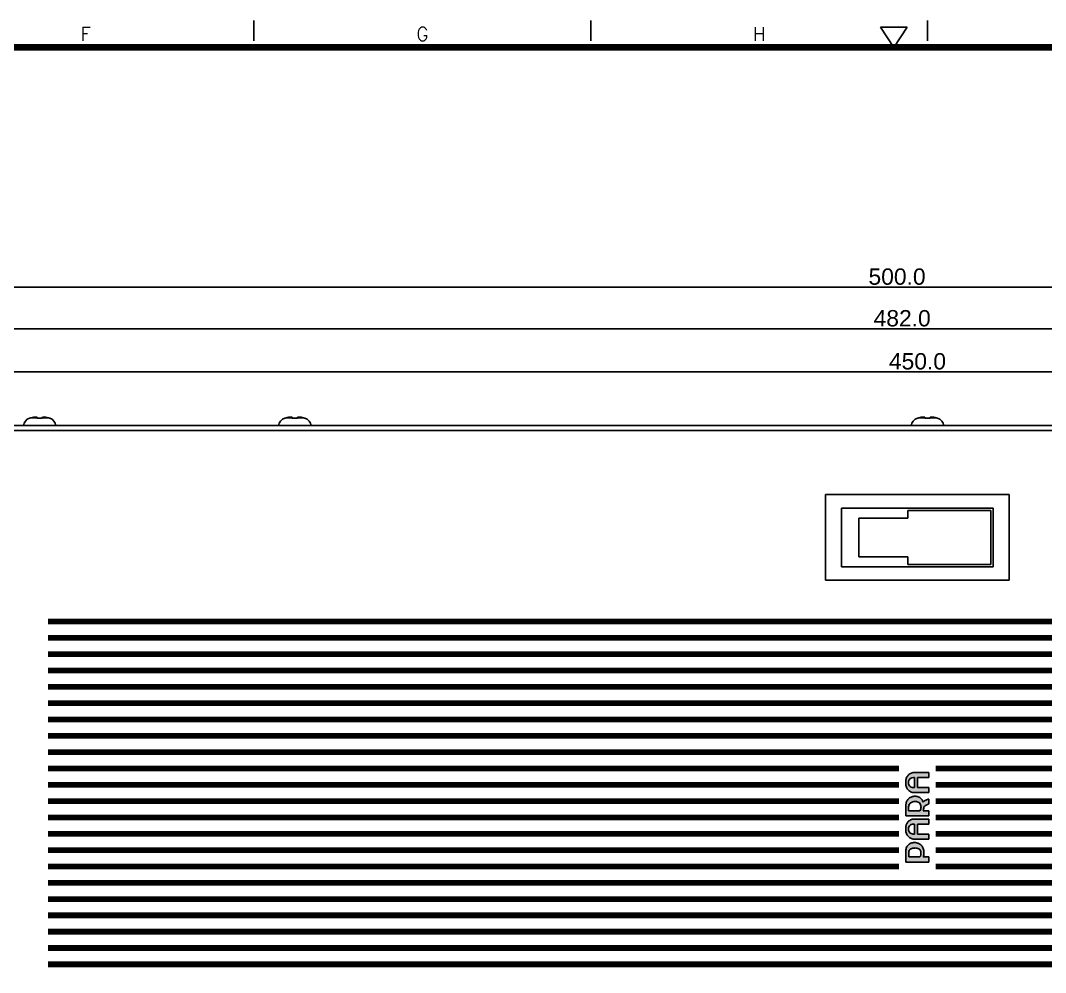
# Model space of a CAD drawing. Header units: millimetres. Extents: x 7299 to 8631, y -553 to 367.
# Drawn here: x 7744.3 to 7995.4, y 134 to 367.3 of the extents above; entities that cross this region are included whole.
import ezdxf
from ezdxf.enums import TextEntityAlignment as Align

# ---------------------------------------------------------------- set-up
doc = ezdxf.new("R2010")
doc.units = ezdxf.units.MM
doc.header["$PDMODE"] = 3
doc.header["$PDSIZE"] = 1
doc.layers.get('0').update_dxf_attribs({"linetype": 'CONTINUOUS'})
doc.layers.get('Defpoints').update_dxf_attribs({"linetype": 'CONTINUOUS'})
doc.layers.add('Dim', color=1, linetype='CONTINUOUS')
doc.styles.add('OMI-1', font='arial.ttf', dxfattribs={"oblique": 1})
doc.styles.add('SIM', font='simplex')
doc.dimstyles.new('1', dxfattribs={"dimtxt": 4, "dimasz": 2.5, "dimexe": 0.8, "dimexo": 0.3, "dimgap": 0.5, "dimtad": 1, "dimtoh": 1, "dimdec": 1, "dimzin": 0, "dimdsep": 46, "dimtxsty": 'OMI-1', "dimcen": 0, "dimclrd": 256, "dimclre": 256, "dimclrt": 256, "dimadec": 0, "dimazin": 0, "dimtfac": 0.8, "dimtdec": 1, "dimtix": 1, "dimtmove": 0, "dimatfit": 3, "dimfxl": 1, "dimtolj": 1, "dimtzin": 0, "dimarcsym": 0})

# ---------------------------------------------------------------- blocks, each defined once
blk = doc.blocks.new('*D6151')
at = {"layer": 'Defpoints', "color": 0}
for p in [(7709.01, 301.96), (7709.01, 268), (8209.01, 267.6)]:
    blk.add_point(p, dxfattribs=at)
at = {"layer": 'Dim', "lineweight": -2}
for p, q in [((7709.01, 268.3), (7709.01, 302.76)), ((8206.51, 301.96), (7711.51, 301.96)), ((8209.01, 267.9), (8209.01, 302.76))]:
    blk.add_line(p, q, dxfattribs=at)
at = {"layer": 'Dim'}
for points in [[(7711.51, 302.37), (7711.51, 301.54), (7709.01, 301.96)], [(8206.51, 301.54), (8206.51, 302.37), (8209.01, 301.96)]]:
    blk.add_solid(points, dxfattribs=at)
at = {"layer": 'Dim', "insert": (7959.01, 304.5), "char_height": 4, "attachment_point": 5, "style": 'OMI-1'}
blk.add_mtext('\\A1;500.0', dxfattribs=at)
blk = doc.blocks.new('*D6158')
at = {"layer": 'Defpoints', "color": 0}
for p in [(8189.01, 281.21), (7739.01, 268), (8189.01, 268)]:
    blk.add_point(p, dxfattribs=at)
at = {"layer": 'Dim', "lineweight": -2}
for p, q in [((7739.01, 268.3), (7739.01, 282.01)), ((8189.01, 268.3), (8189.01, 282.01)), ((7741.51, 281.21), (8186.51, 281.21))]:
    blk.add_line(p, q, dxfattribs=at)
at = {"layer": 'Dim'}
for points in [[(7741.51, 281.63), (7741.51, 280.79), (7739.01, 281.21)], [(8186.51, 280.79), (8186.51, 281.63), (8189.01, 281.21)]]:
    blk.add_solid(points, dxfattribs=at)
at = {"layer": 'Dim', "insert": (7964.01, 283.75), "char_height": 4, "attachment_point": 5, "style": 'OMI-1'}
blk.add_mtext('\\A1;450.0', dxfattribs=at)
blk = doc.blocks.new('*D6161')
at = {"layer": 'Defpoints', "color": 0}
for p in [(7719.01, 291.75), (7719.01, 282.01), (8201.01, 282.01)]:
    blk.add_point(p, dxfattribs=at)
at = {"layer": 'Dim', "lineweight": -2}
for p, q in [((7719.01, 282.31), (7719.01, 292.55)), ((8198.51, 291.75), (7721.51, 291.75)), ((8201.01, 282.31), (8201.01, 292.55))]:
    blk.add_line(p, q, dxfattribs=at)
at = {"layer": 'Dim'}
for points in [[(7721.51, 292.17), (7721.51, 291.34), (7719.01, 291.75)], [(8198.51, 291.34), (8198.51, 292.17), (8201.01, 291.75)]]:
    blk.add_solid(points, dxfattribs=at)
at = {"layer": 'Dim', "insert": (7960.26, 294.3), "char_height": 4, "attachment_point": 5, "style": 'OMI-1'}
blk.add_mtext('\\A1;482.0', dxfattribs=at)
blk = doc.blocks.new('*U6134')
at = {"const_width": 1.4}
blk.add_lwpolyline([(0, 144.9), (0, -144.9)], dxfattribs=at)

msp = doc.modelspace()

# ---------------------------------------------------------------- hatches: boundary and pattern name
h = msp.add_hatch(color=256)
h.dxf.hatch_style = 1
edge = h.paths.add_edge_path()
edge.add_line((7961.16, 163.29), (7961.16, 161))
edge.add_line((7961.16, 161), (7966.86, 161))
edge.add_line((7966.86, 161), (7966.86, 162.32))
edge.add_line((7966.86, 162.32), (7965.47, 162.32))
edge.add_spline(control_points=[(7965.47, 162.32), (7965.52, 162.47), (7965.62, 162.76), (7965.64, 163.23), (7965.62, 163.69), (7965.52, 164.29), (7965.28, 164.88), (7964.86, 165.33), (7964.46, 165.58), (7964.03, 165.74), (7963.42, 165.87), (7962.64, 165.8), (7961.93, 165.44), (7961.51, 164.98), (7961.37, 164.7), (7961.31, 164.56)], knot_values=[0, 0, 0, 0, 0.062535, 0.125054, 0.187596, 0.250122, 0.374685, 0.437246, 0.499851, 0.56254, 0.625224, 0.7499, 0.874547, 0.93728, 1, 1, 1, 1], degree=3, periodic=0)
edge.add_line((7961.31, 164.56), (7961.25, 164.34))
edge.add_spline(control_points=[(7961.25, 164.34), (7961.16, 164), (7961.16, 163.64), (7961.16, 163.29)], knot_values=[0, 0, 0, 0, 1, 1, 1, 1], degree=3, periodic=0)
edge = h.paths.add_edge_path()
edge.add_line((7966.86, 167.92), (7964.03, 167.92))
edge.add_line((7964.03, 167.92), (7964.03, 170.38))
edge.add_line((7964.03, 170.38), (7966.86, 170.38))
edge.add_line((7966.86, 170.38), (7966.86, 171.61))
edge.add_line((7966.86, 171.61), (7963.21, 171.61))
edge.add_spline(control_points=[(7963.21, 171.61), (7962.92, 171.61), (7962.31, 171.46), (7961.72, 170.96), (7961.39, 170.45), (7961.18, 169.89), (7961.16, 169.43), (7961.16, 169.13)], knot_values=[0, 0, 0, 0, 0.249122, 0.498686, 0.624123, 0.749569, 1, 1, 1, 1], degree=3, periodic=0)
edge.add_spline(control_points=[(7961.16, 169.13), (7961.16, 168.83), (7961.18, 168.38), (7961.4, 167.82), (7961.65, 167.45), (7961.97, 167.13), (7962.47, 166.8), (7962.92, 166.69), (7963.21, 166.69)], knot_values=[0, 0, 0, 0, 0.250068, 0.375353, 0.500628, 0.625908, 0.751187, 1, 1, 1, 1], degree=3, periodic=0)
edge.add_line((7963.21, 166.69), (7966.86, 166.69))
edge.add_line((7966.86, 166.69), (7966.86, 167.92))
edge = h.paths.add_edge_path()
edge.add_line((7966.86, 173.63), (7965.43, 173.63))
edge.add_spline(control_points=[(7965.43, 173.63), (7965.47, 173.76), (7965.51, 173.89), (7965.53, 174.03)], knot_values=[0, 0, 0, 0, 1, 1, 1, 1], degree=3, periodic=0)
edge.add_spline(control_points=[(7965.53, 174.03), (7965.55, 174.2), (7965.58, 174.36), (7965.6, 174.53)], knot_values=[0, 0, 0, 0, 1, 1, 1, 1], degree=3, periodic=0)
edge.add_spline(control_points=[(7965.6, 174.53), (7965.67, 174.63), (7965.86, 174.8), (7966.27, 175.09), (7966.62, 175.24), (7966.86, 175.32)], knot_values=[0, 0, 0, 0, 0.250155, 0.500143, 1, 1, 1, 1], degree=3, periodic=0)
edge.add_line((7966.86, 175.32), (7966.86, 176.51))
edge.add_spline(control_points=[(7966.86, 176.51), (7966.73, 176.48), (7966.47, 176.41), (7966.08, 176.27), (7965.73, 176.05), (7965.54, 175.85), (7965.45, 175.75)], knot_values=[0, 0, 0, 0, 0.249696, 0.500518, 0.749574, 1, 1, 1, 1], degree=3, periodic=0)
edge.add_spline(control_points=[(7965.45, 175.75), (7965.35, 175.99), (7965.15, 176.35), (7964.78, 176.74), (7964.32, 177.04), (7963.66, 177.22), (7962.85, 177.14), (7962.09, 176.83), (7961.52, 176.24), (7961.22, 175.48), (7961.16, 174.94), (7961.16, 174.67)], knot_values=[0, 0, 0, 0, 0.12507, 0.187732, 0.250413, 0.375201, 0.500167, 0.625127, 0.749834, 0.874853, 1, 1, 1, 1], degree=3, periodic=0)
edge.add_line((7961.16, 174.67), (7961.16, 172.38))
edge.add_line((7961.16, 172.38), (7966.86, 172.38))
edge.add_line((7966.86, 172.38), (7966.86, 173.63))
edge = h.paths.add_edge_path()
edge.add_line((7966.86, 182.99), (7963.21, 182.99))
edge.add_spline(control_points=[(7963.21, 182.99), (7962.92, 182.99), (7962.31, 182.84), (7961.72, 182.34), (7961.39, 181.84), (7961.18, 181.27), (7961.16, 180.81), (7961.16, 180.51)], knot_values=[0, 0, 0, 0, 0.249122, 0.498686, 0.624123, 0.749569, 1, 1, 1, 1], degree=3, periodic=0)
edge.add_spline(control_points=[(7961.16, 180.51), (7961.16, 180.22), (7961.18, 179.76), (7961.4, 179.2), (7961.65, 178.83), (7961.97, 178.52), (7962.47, 178.18), (7962.92, 178.07), (7963.21, 178.07)], knot_values=[0, 0, 0, 0, 0.250068, 0.375353, 0.500628, 0.625908, 0.751187, 1, 1, 1, 1], degree=3, periodic=0)
edge.add_line((7963.21, 178.07), (7966.86, 178.07))
edge.add_line((7966.86, 178.07), (7966.86, 179.3))
edge.add_line((7966.86, 179.3), (7964.03, 179.3))
edge.add_line((7964.03, 179.3), (7964.03, 181.76))
edge.add_line((7964.03, 181.76), (7966.86, 181.76))
edge.add_line((7966.86, 181.76), (7966.86, 182.99))
edge = h.paths.add_edge_path(flags=16)
edge.add_line((7964.63, 162.32), (7961.91, 162.32))
edge.add_line((7961.91, 162.32), (7961.91, 163.25))
edge.add_spline(control_points=[(7961.91, 163.25), (7961.91, 163.39), (7961.95, 163.67), (7962.09, 164), (7962.28, 164.22), (7962.52, 164.38), (7962.86, 164.48), (7963.28, 164.51), (7963.71, 164.51), (7964.13, 164.44), (7964.39, 164.31), (7964.5, 164.22)], knot_values=[0, 0, 0, 0, 0.125005, 0.249795, 0.312414, 0.37503, 0.499952, 0.625106, 0.750322, 0.875384, 1, 1, 1, 1], degree=3, periodic=0)
edge.add_spline(control_points=[(7964.5, 164.22), (7964.57, 164.15), (7964.81, 163.86), (7964.9, 163.47), (7964.9, 163.19)], knot_values=[0, 0, 0, 0, 0.252009, 1, 1, 1, 1], degree=3, periodic=0)
edge.add_spline(control_points=[(7964.9, 163.19), (7964.9, 162.96), (7964.86, 162.63), (7964.68, 162.38), (7964.63, 162.32)], knot_values=[0, 0, 0, 0, 0.748436, 1, 1, 1, 1], degree=3, periodic=0)
edge = h.paths.add_edge_path(flags=16)
edge.add_spline(control_points=[(7963.3, 167.92), (7963.12, 167.92), (7962.76, 167.96), (7962.04, 168.17), (7961.76, 168.99), (7961.87, 169.6), (7962.04, 169.93), (7962.24, 170.13), (7962.49, 170.24), (7962.85, 170.34), (7963.12, 170.38), (7963.3, 170.38)], knot_values=[0, 0, 0, 0, 0.126109, 0.251741, 0.495985, 0.621635, 0.684745, 0.747725, 0.810804, 0.873941, 1, 1, 1, 1], degree=3, periodic=0)
edge.add_line((7963.3, 170.38), (7963.3, 167.92))
edge = h.paths.add_edge_path(flags=16)
edge.add_line((7964.61, 173.63), (7961.87, 173.63))
edge.add_line((7961.87, 173.63), (7961.87, 174.63))
edge.add_spline(control_points=[(7961.87, 174.63), (7961.87, 174.91), (7962.09, 175.32), (7962.53, 175.68), (7963.06, 175.91), (7963.64, 175.91), (7964.19, 175.78), (7964.45, 175.64), (7964.55, 175.54)], knot_values=[0, 0, 0, 0, 0.247311, 0.373126, 0.49884, 0.7492, 0.875033, 1, 1, 1, 1], degree=3, periodic=0)
edge.add_spline(control_points=[(7964.55, 175.54), (7964.78, 175.29), (7964.97, 174.75), (7964.87, 174.08), (7964.73, 173.75), (7964.61, 173.63)], knot_values=[0, 0, 0, 0, 0.496741, 0.749106, 1, 1, 1, 1], degree=3, periodic=0)
edge = h.paths.add_edge_path(flags=16)
edge.add_spline(control_points=[(7963.33, 179.3), (7963.14, 179.3), (7962.78, 179.35), (7962.22, 179.5), (7961.89, 179.98), (7961.81, 180.44), (7961.84, 180.81), (7961.92, 181.07), (7962.05, 181.32), (7962.25, 181.52), (7962.51, 181.63), (7962.86, 181.73), (7963.14, 181.76), (7963.33, 181.76)], knot_values=[0, 0, 0, 0, 0.125238, 0.250018, 0.373965, 0.498758, 0.561449, 0.624127, 0.686803, 0.749398, 0.812094, 0.874803, 1, 1, 1, 1], degree=3, periodic=0)
edge.add_line((7963.33, 181.76), (7963.33, 179.3))

# ---------------------------------------------------------------- linework, layer by layer
for p, q in [((7801.51, 362.34), (7801.51, 367.29)), ((7884.01, 362.34), (7884.01, 367.29)), ((7966.51, 362.34), (7966.51, 367.29)), ((7954.96, 365.64), (7958.26, 360.69)), ((7954.96, 365.64), (7961.56, 365.64)), ((7958.26, 360.69), (7961.56, 365.64))]:
    msp.add_line(p, q)
at = {"color": 7, "linetype": 'Continuous'}
for p, q in [((7746.62, 269.85), (7746.54, 269.85)), ((7746.79, 269.9), (7748.37, 269.9)), ((7748.37, 269.85), (7748.34, 270.06)), ((7749.65, 269.85), (7748.37, 269.85)), ((7749.68, 270.06), (7749.65, 269.85)), ((7751.23, 269.9), (7749.65, 269.9)), ((7751.48, 269.85), (7751.4, 269.85)), ((7809.12, 269.85), (7809.04, 269.85)), ((7809.29, 269.9), (7810.87, 269.9)), ((7810.87, 269.85), (7810.84, 270.06)), ((7812.15, 269.85), (7810.87, 269.85)), ((7812.18, 270.06), (7812.15, 269.85)), ((7813.73, 269.9), (7812.15, 269.9)), ((7813.98, 269.85), (7813.9, 269.85)), ((7964.12, 269.85), (7964.04, 269.85)), ((7964.29, 269.9), (7965.87, 269.9)), ((7965.87, 269.85), (7965.84, 270.06)), ((7967.15, 269.85), (7965.87, 269.85)), ((7967.18, 270.06), (7967.15, 269.85)), ((7968.73, 269.9), (7967.15, 269.9)), ((7968.98, 269.85), (7968.9, 269.85)), ((8189.01, 268), (7739.01, 268)), ((8187.81, 266.8), (7740.21, 266.8)), ((7941.51, 251.1), (7941.51, 230.1)), ((7986.51, 251.1), (7941.51, 251.1)), ((7986.51, 230.1), (7986.51, 251.1)), ((7945.41, 247.8), (7945.41, 233.4)), ((7982.61, 247.8), (7945.41, 247.8)), ((7961.7, 245.35), (7961.7, 247.2)), ((7961.7, 247.2), (7982.01, 247.2)), ((7982.01, 247.2), (7982.01, 234)), ((7982.61, 233.4), (7982.61, 247.8)), ((7949.71, 235.85), (7949.71, 245.35)), ((7949.71, 245.35), (7961.7, 245.35)), ((7961.7, 235.85), (7949.71, 235.85)), ((7961.7, 234), (7961.7, 235.85)), ((7982.01, 234), (7961.7, 234)), ((7945.41, 233.4), (7982.61, 233.4)), ((7941.51, 230.1), (7986.51, 230.1)), ((7966.86, 182.99), (7963.21, 182.99)), ((7963.33, 181.76), (7963.33, 179.3)), ((7964.03, 179.3), (7964.03, 181.76)), ((7964.03, 181.76), (7966.86, 181.76)), ((7966.86, 181.76), (7966.86, 182.99)), ((7966.86, 179.3), (7964.03, 179.3)), ((7966.86, 178.07), (7966.86, 179.3)), ((7963.21, 178.07), (7966.86, 178.07)), ((7966.86, 175.32), (7966.86, 176.51)), ((7961.16, 174.67), (7961.16, 172.38)), ((7961.87, 173.63), (7961.87, 174.63)), ((7964.61, 173.63), (7961.87, 173.63)), ((7966.86, 173.63), (7965.43, 173.63)), ((7966.86, 172.38), (7966.86, 173.63)), ((7961.16, 172.38), (7966.86, 172.38)), ((7966.86, 171.61), (7963.21, 171.61)), ((7966.86, 170.38), (7966.86, 171.61)), ((7963.3, 170.38), (7963.3, 167.92)), ((7964.03, 167.92), (7964.03, 170.38)), ((7964.03, 170.38), (7966.86, 170.38)), ((7963.21, 166.69), (7966.86, 166.69)), ((7966.86, 167.92), (7964.03, 167.92)), ((7966.86, 166.69), (7966.86, 167.92)), ((7961.16, 163.29), (7961.16, 161)), ((7961.31, 164.56), (7961.25, 164.34)), ((7961.91, 162.32), (7961.91, 163.25)), ((7961.16, 161), (7966.86, 161)), ((7964.63, 162.32), (7961.91, 162.32)), ((7966.86, 162.32), (7965.47, 162.32)), ((7966.86, 161), (7966.86, 162.32))]:
    msp.add_line(p, q, dxfattribs=at)
at = {"const_width": 1.65}
msp.add_lwpolyline([(8626.51, 360.69), (7306.51, 360.69), (7306.51, -546.81), (8626.51, -546.81)], close=True, dxfattribs=at)
for points in [[(7751.01, 220, 1.4, 1.4, 0), (8177.01, 220, 1.4, 1.4, 0)], [(7751.01, 216, 1.4, 1.4, 0), (8177.01, 216, 1.4, 1.4, 0)], [(7751.01, 212, 1.4, 1.4, 0), (8177.01, 212, 1.4, 1.4, 0)], [(7751.01, 208, 1.4, 1.4, 0), (8177.01, 208, 1.4, 1.4, 0)], [(7751.01, 204, 1.4, 1.4, 0), (8177.01, 204, 1.4, 1.4, 0)], [(7751.01, 200, 1.4, 1.4, 0), (8177.01, 200, 1.4, 1.4, 0)], [(7751.01, 196, 1.4, 1.4, 0), (8177.01, 196, 1.4, 1.4, 0)], [(7751.01, 192, 1.4, 1.4, 0), (8177.01, 192, 1.4, 1.4, 0)], [(7751.01, 188, 1.4, 1.4, 0), (8177.01, 188, 1.4, 1.4, 0)], [(7751.01, 184, 1.4, 1.4, 0), (7959.51, 184, 1.4, 1.4, 0)], [(7968.51, 184, 1.4, 1.4, 0), (8177.01, 184, 1.4, 1.4, 0)], [(7751.01, 180, 1.4, 1.4, 0), (7959.51, 180, 1.4, 1.4, 0)], [(7968.51, 180, 1.4, 1.4, 0), (8177.01, 180, 1.4, 1.4, 0)], [(7751.01, 176, 1.4, 1.4, 0), (7959.51, 176, 1.4, 1.4, 0)], [(7968.51, 176, 1.4, 1.4, 0), (8177.01, 176, 1.4, 1.4, 0)], [(7751.01, 168, 1.4, 1.4, 0), (7959.51, 168, 1.4, 1.4, 0)], [(7968.51, 168, 1.4, 1.4, 0), (8177.01, 168, 1.4, 1.4, 0)], [(7751.01, 164, 1.4, 1.4, 0), (7959.51, 164, 1.4, 1.4, 0)], [(7968.51, 164, 1.4, 1.4, 0), (8177.01, 164, 1.4, 1.4, 0)], [(7751.01, 160, 1.4, 1.4, 0), (7959.51, 160, 1.4, 1.4, 0)], [(7968.51, 160, 1.4, 1.4, 0), (8177.01, 160, 1.4, 1.4, 0)], [(7751.01, 156, 1.4, 1.4, 0), (8177.01, 156, 1.4, 1.4, 0)], [(7751.01, 152, 1.4, 1.4, 0), (8177.01, 152, 1.4, 1.4, 0)], [(7751.01, 148, 1.4, 1.4, 0), (8177.01, 148, 1.4, 1.4, 0)], [(7751.01, 144, 1.4, 1.4, 0), (8177.01, 144, 1.4, 1.4, 0)], [(7751.01, 140, 1.4, 1.4, 0), (8177.01, 140, 1.4, 1.4, 0)], [(7751.01, 136, 1.4, 1.4, 0), (8177.01, 136, 1.4, 1.4, 0)]]:
    msp.add_lwpolyline(points, format="xyseb")
at = {"const_width": 1.4}
for points in [[(7751.01, 172), (7959.51, 172)], [(7968.51, 172), (8177.01, 172)]]:
    msp.add_lwpolyline(points, dxfattribs=at)
at = {"color": 7, "linetype": 'Continuous'}
for centre, radius, start, end in [((7747.26, 267.72), 2.25, 108.7411, 172.9741), ((7747.37, 267.54), 2.43, 103.8468, 107.8903), ((7749.01, 260.9), 9.27, 103.3447, 103.85), ((7749.01, 260.89), 9.28, 99.5016, 103.3438), ((7749.01, 260.88), 9.29, 98.7537, 99.5014), ((7748.34, 265.22), 4.9, 98.172, 98.7542), ((7749.68, 265.22), 4.9, 81.2458, 81.828), ((7749.01, 260.88), 9.29, 80.4986, 81.2463), ((7749.01, 260.89), 9.28, 76.6562, 80.4984), ((7749.01, 260.9), 9.27, 76.15, 76.6553), ((7750.65, 267.54), 2.43, 72.1097, 76.1532), ((7750.76, 267.72), 2.25, 7.0259, 71.2589), ((7809.76, 267.72), 2.25, 108.7411, 172.9741), ((7809.87, 267.54), 2.43, 103.8468, 107.8903), ((7811.51, 260.9), 9.27, 103.3447, 103.85), ((7811.51, 260.89), 9.28, 99.5016, 103.3438), ((7811.51, 260.88), 9.29, 98.7537, 99.5014), ((7810.84, 265.22), 4.9, 98.172, 98.7542), ((7812.18, 265.22), 4.9, 81.2458, 81.828), ((7811.51, 260.88), 9.29, 80.4986, 81.2463), ((7811.51, 260.89), 9.28, 76.6562, 80.4984), ((7811.51, 260.9), 9.27, 76.15, 76.6553), ((7813.15, 267.54), 2.43, 72.1097, 76.1532), ((7813.26, 267.72), 2.25, 7.0259, 71.2589), ((7964.76, 267.72), 2.25, 108.7411, 172.9741), ((7964.87, 267.54), 2.43, 103.8468, 107.8903), ((7966.51, 260.9), 9.27, 103.3447, 103.85), ((7966.51, 260.89), 9.28, 99.5016, 103.3438), ((7966.51, 260.88), 9.29, 98.7537, 99.5014), ((7965.84, 265.22), 4.9, 98.172, 98.7542), ((7967.18, 265.22), 4.9, 81.2458, 81.828), ((7966.51, 260.88), 9.29, 80.4986, 81.2463), ((7966.51, 260.89), 9.28, 76.6562, 80.4984), ((7966.51, 260.9), 9.27, 76.15, 76.6553), ((7968.15, 267.54), 2.43, 72.1097, 76.1532), ((7968.26, 267.72), 2.25, 7.0259, 71.2589)]:
    msp.add_arc(centre, radius, start, end, dxfattribs=at)
for points, knots in [([(7748.34, 270.06), (7748.34, 270.07), (7748.32, 270.08), (7748.3, 270.09), (7748.27, 270.1), (7748.21, 270.11), (7748.12, 270.11), (7748.02, 270.11), (7747.86, 270.1), (7747.73, 270.08), (7747.64, 270.07)], [0, 0, 0, 0, 0.035274, 0.062087, 0.096321, 0.187664, 0.308383, 0.455122, 0.62315, 1, 1, 1, 1]), ([(7750.37, 270.07), (7750.29, 270.08), (7750.16, 270.1), (7750, 270.11), (7749.89, 270.11), (7749.81, 270.11), (7749.75, 270.1), (7749.72, 270.09), (7749.7, 270.08), (7749.68, 270.07), (7749.68, 270.06)], [0, 0, 0, 0, 0.376854, 0.544884, 0.691625, 0.812344, 0.903683, 0.937915, 0.964727, 1, 1, 1, 1]), ([(7810.84, 270.06), (7810.84, 270.07), (7810.82, 270.08), (7810.8, 270.09), (7810.77, 270.1), (7810.71, 270.11), (7810.62, 270.11), (7810.52, 270.11), (7810.36, 270.1), (7810.23, 270.08), (7810.14, 270.07)], [0, 0, 0, 0, 0.035274, 0.062087, 0.096321, 0.187664, 0.308383, 0.455122, 0.62315, 1, 1, 1, 1]), ([(7812.87, 270.07), (7812.79, 270.08), (7812.66, 270.1), (7812.5, 270.11), (7812.39, 270.11), (7812.31, 270.11), (7812.25, 270.1), (7812.22, 270.09), (7812.2, 270.08), (7812.18, 270.07), (7812.18, 270.06)], [0, 0, 0, 0, 0.376854, 0.544884, 0.691625, 0.812344, 0.903683, 0.937915, 0.964727, 1, 1, 1, 1]), ([(7965.84, 270.06), (7965.84, 270.07), (7965.82, 270.08), (7965.8, 270.09), (7965.77, 270.1), (7965.71, 270.11), (7965.62, 270.11), (7965.52, 270.11), (7965.36, 270.1), (7965.23, 270.08), (7965.14, 270.07)], [0, 0, 0, 0, 0.035274, 0.062087, 0.096321, 0.187664, 0.308383, 0.455122, 0.62315, 1, 1, 1, 1]), ([(7967.87, 270.07), (7967.79, 270.08), (7967.66, 270.1), (7967.5, 270.11), (7967.39, 270.11), (7967.31, 270.11), (7967.25, 270.1), (7967.22, 270.09), (7967.2, 270.08), (7967.18, 270.07), (7967.18, 270.06)], [0, 0, 0, 0, 0.376854, 0.544884, 0.691625, 0.812344, 0.903683, 0.937915, 0.964727, 1, 1, 1, 1]), ([(7963.21, 182.99), (7962.92, 182.99), (7962.31, 182.84), (7961.72, 182.34), (7961.39, 181.84), (7961.18, 181.27), (7961.16, 180.81), (7961.16, 180.51)], [0, 0, 0, 0, 0.249122, 0.498686, 0.624123, 0.749569, 1, 1, 1, 1]), ([(7963.33, 179.3), (7963.14, 179.3), (7962.78, 179.35), (7962.22, 179.5), (7961.89, 179.98), (7961.81, 180.44), (7961.84, 180.81), (7961.92, 181.07), (7962.05, 181.32), (7962.25, 181.52), (7962.51, 181.63), (7962.86, 181.73), (7963.14, 181.76), (7963.33, 181.76)], [0, 0, 0, 0, 0.125238, 0.250018, 0.373965, 0.498758, 0.561449, 0.624127, 0.686803, 0.749398, 0.812094, 0.874803, 1, 1, 1, 1]), ([(7961.16, 180.51), (7961.16, 180.22), (7961.18, 179.76), (7961.4, 179.2), (7961.65, 178.83), (7961.97, 178.52), (7962.47, 178.18), (7962.92, 178.07), (7963.21, 178.07)], [0, 0, 0, 0, 0.250068, 0.375353, 0.500628, 0.625908, 0.751187, 1, 1, 1, 1]), ([(7965.45, 175.75), (7965.35, 175.99), (7965.15, 176.35), (7964.78, 176.74), (7964.32, 177.04), (7963.66, 177.22), (7962.85, 177.14), (7962.09, 176.83), (7961.52, 176.24), (7961.22, 175.48), (7961.16, 174.94), (7961.16, 174.67)], [0, 0, 0, 0, 0.12507, 0.187732, 0.250413, 0.375201, 0.500167, 0.625127, 0.749834, 0.874853, 1, 1, 1, 1]), ([(7961.87, 174.63), (7961.87, 174.91), (7962.09, 175.32), (7962.53, 175.68), (7963.06, 175.91), (7963.64, 175.91), (7964.19, 175.78), (7964.45, 175.64), (7964.55, 175.54)], [0, 0, 0, 0, 0.247311, 0.373126, 0.49884, 0.7492, 0.875033, 1, 1, 1, 1]), ([(7966.86, 176.51), (7966.73, 176.48), (7966.47, 176.41), (7966.08, 176.27), (7965.73, 176.05), (7965.54, 175.85), (7965.45, 175.75)], [0, 0, 0, 0, 0.249696, 0.500518, 0.749574, 1, 1, 1, 1]), ([(7964.55, 175.54), (7964.78, 175.29), (7964.97, 174.75), (7964.87, 174.08), (7964.73, 173.75), (7964.61, 173.63)], [0, 0, 0, 0, 0.496741, 0.749106, 1, 1, 1, 1]), ([(7965.6, 174.53), (7965.67, 174.63), (7965.86, 174.8), (7966.27, 175.09), (7966.62, 175.24), (7966.86, 175.32)], [0, 0, 0, 0, 0.250155, 0.500143, 1, 1, 1, 1]), ([(7963.21, 171.61), (7962.92, 171.61), (7962.31, 171.46), (7961.72, 170.96), (7961.39, 170.45), (7961.18, 169.89), (7961.16, 169.43), (7961.16, 169.13)], [0, 0, 0, 0, 0.249122, 0.498686, 0.624123, 0.749569, 1, 1, 1, 1]), ([(7961.16, 169.13), (7961.16, 168.83), (7961.18, 168.38), (7961.4, 167.82), (7961.65, 167.45), (7961.97, 167.13), (7962.47, 166.8), (7962.92, 166.69), (7963.21, 166.69)], [0, 0, 0, 0, 0.250068, 0.375353, 0.500628, 0.625908, 0.751187, 1, 1, 1, 1]), ([(7963.3, 167.92), (7963.12, 167.92), (7962.76, 167.96), (7962.04, 168.17), (7961.76, 168.99), (7961.87, 169.6), (7962.04, 169.93), (7962.24, 170.13), (7962.49, 170.24), (7962.85, 170.34), (7963.12, 170.38), (7963.3, 170.38)], [0, 0, 0, 0, 0.126109, 0.251741, 0.495985, 0.621635, 0.684745, 0.747725, 0.810804, 0.873941, 1, 1, 1, 1]), ([(7965.47, 162.32), (7965.52, 162.47), (7965.62, 162.76), (7965.64, 163.23), (7965.62, 163.69), (7965.52, 164.29), (7965.28, 164.88), (7964.86, 165.33), (7964.46, 165.58), (7964.03, 165.74), (7963.42, 165.87), (7962.64, 165.8), (7961.93, 165.44), (7961.51, 164.98), (7961.37, 164.7), (7961.31, 164.56)], [0, 0, 0, 0, 0.062535, 0.125054, 0.187596, 0.250122, 0.374685, 0.437246, 0.499851, 0.56254, 0.625224, 0.7499, 0.874547, 0.93728, 1, 1, 1, 1]), ([(7961.91, 163.25), (7961.91, 163.39), (7961.95, 163.67), (7962.09, 164), (7962.28, 164.22), (7962.52, 164.38), (7962.86, 164.48), (7963.28, 164.51), (7963.71, 164.51), (7964.13, 164.44), (7964.39, 164.31), (7964.5, 164.22)], [0, 0, 0, 0, 0.125005, 0.249795, 0.312414, 0.37503, 0.499952, 0.625106, 0.750322, 0.875384, 1, 1, 1, 1]), ([(7964.5, 164.22), (7964.57, 164.15), (7964.81, 163.86), (7964.9, 163.47), (7964.9, 163.19)], [0, 0, 0, 0, 0.252009, 1, 1, 1, 1]), ([(7964.9, 163.19), (7964.9, 162.96), (7964.86, 162.63), (7964.68, 162.38), (7964.63, 162.32)], [0, 0, 0, 0, 0.748436, 1, 1, 1, 1])]:
    msp.add_open_spline(points, degree=3, knots=knots, dxfattribs=at)
for points in [[(7965.43, 173.63), (7965.47, 173.76), (7965.51, 173.89), (7965.53, 174.03)], [(7965.53, 174.03), (7965.55, 174.2), (7965.58, 174.36), (7965.6, 174.53)], [(7961.25, 164.34), (7961.16, 164), (7961.16, 163.64), (7961.16, 163.29)]]:
    msp.add_open_spline(points, degree=3, dxfattribs=at)

# ---------------------------------------------------------------- block references
at = {"color": 0, "linetype": 'ByBlock', "lineweight": -2, "xscale": -1, "rotation": 89.99999999999987}
msp.add_blockref('*U6134', (7964.01, 188), dxfattribs=at)
at = {"color": 0, "linetype": 'ByBlock', "lineweight": -2, "rotation": 90}
msp.add_blockref('*U6134', (7964.01, 156), dxfattribs=at)

# ---------------------------------------------------------------- texts
at = {"style": 'SIM'}
for s, p in [('F', (7760.26, 362.34)), ('G', (7842.76, 362.34)), ('H', (7925.26, 362.34))]:
    msp.add_text(s, height=3.3, dxfattribs=at).set_placement(p, align=Align.CENTER)

# ---------------------------------------------------------------- dimensions: what is measured, and where the dimension line sits
at = {"layer": 'Dim'}
dim = msp.add_linear_dim(base=(7709.01, 301.96), p1=(8209.01, 267.6), p2=(7709.01, 268), dimstyle='1', dxfattribs=at)
dim.commit()
dim.dimension.update_dxf_attribs({"geometry": '*D6151', "text_midpoint": (7959.01, 304.5)})
dim = msp.add_linear_dim(base=(7719.01, 291.75), p1=(8201.01, 282.01), p2=(7719.01, 282.01), dimstyle='1', dxfattribs=at)
dim.commit()
dim.dimension.update_dxf_attribs({"geometry": '*D6161', "text_midpoint": (7960.26, 291.75), "dimtype": 160})
dim = msp.add_linear_dim(base=(8189.01, 281.21), p1=(7739.01, 268), p2=(8189.01, 268), dimstyle='1', override={"dimtmove": 1}, dxfattribs=at)
dim.commit()
dim.dimension.update_dxf_attribs({"geometry": '*D6158', "text_midpoint": (7964.01, 283.75)})

doc.saveas('drawing.dxf')
